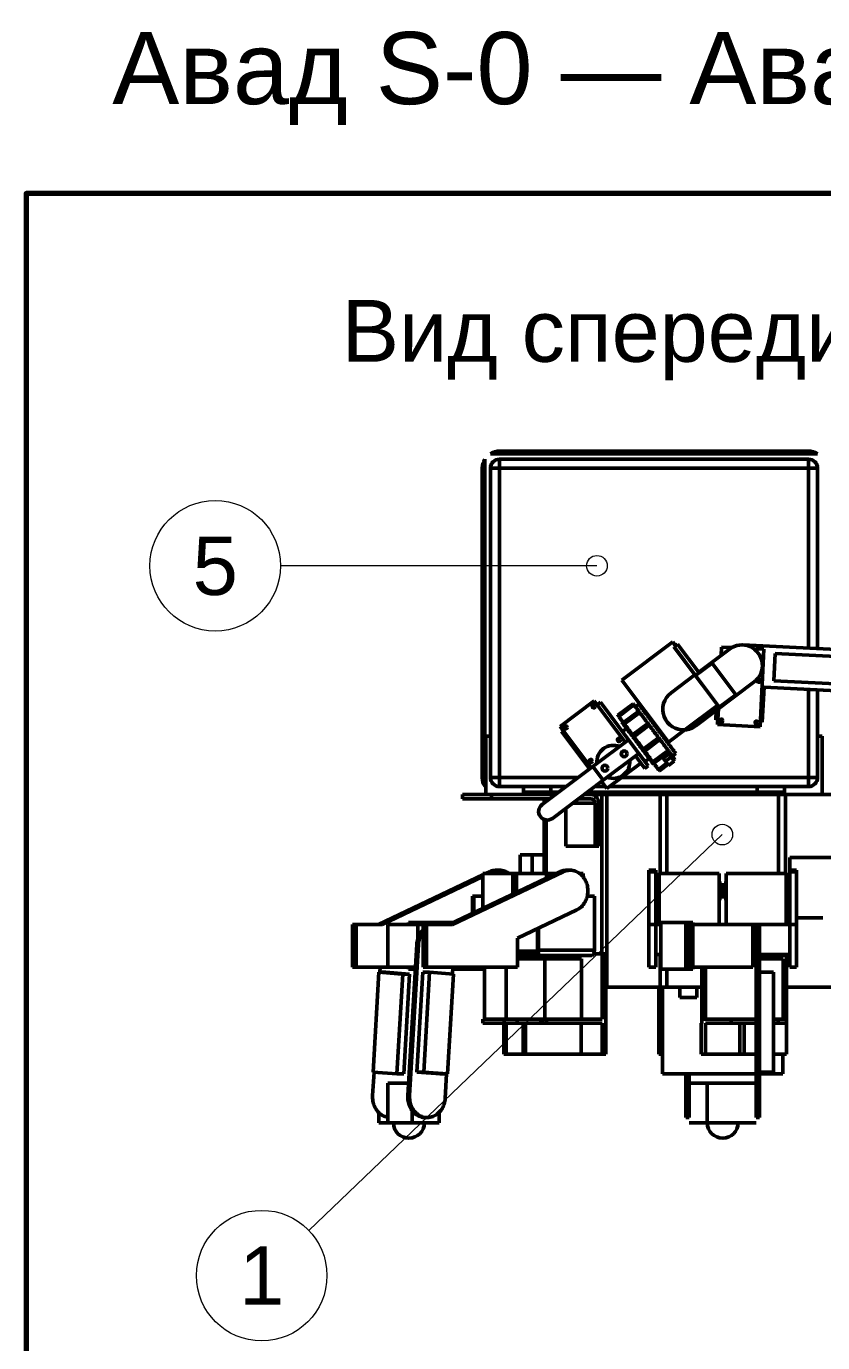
# Model space of a CAD drawing. Header units: millimetres. Extents: x 200 to 4150, y 50 to 2967.
# Drawn here: x 200 to 664, y 2201 to 2967 of the extents above; entities that cross this region are included whole.
import ezdxf
from ezdxf.enums import TextEntityAlignment as Align

# ---------------------------------------------------------------- set-up
doc = ezdxf.new("R2010")
doc.units = ezdxf.units.MM
doc.header["$LTSCALE"] = 10
for name, color, linetype, lineweight in [('КОНТУР', 7, 'Continuous', 50), ('РАЗМЕРЫ', 5, 'Continuous', 18), ('РАМКА', 7, 'Continuous', 70), ('ТЕКСТ', 7, 'Continuous', 25)]:
    doc.layers.add(name, color=color, linetype=linetype, lineweight=lineweight)
doc.styles.add('GOST', font='arial.ttf')

msp = doc.modelspace()

# ---------------------------------------------------------------- linework, layer by layer
at = {"layer": 'КОНТУР'}
for p, q in [((475.49, 2720), (655.49, 2720)), ((475.49, 2718.5), (655.49, 2718.5)), ((475.49, 2715.27), (655.49, 2715.27)), ((465.49, 2530), (465.49, 2710)), ((466.99, 2530), (466.99, 2710)), ((470.22, 2530), (470.22, 2710)), ((475.49, 2530), (475.49, 2710)), ((475.49, 2710), (655.49, 2710)), ((655.49, 2605.26), (655.49, 2710)), ((660.76, 2605), (660.76, 2710)), ((576.35, 2608.88), (546.75, 2586.68)), ((577.97, 2606.71), (576.35, 2608.88)), ((577.09, 2606.05), (577.97, 2606.71)), ((577.09, 2606.05), (589.33, 2589.73)), ((577.23, 2606.03), (577.17, 2606.11)), ((579.23, 2607.53), (577.23, 2606.03)), ((577.23, 2606.03), (589.71, 2589.39)), ((579.23, 2607.53), (591.71, 2590.89)), ((604.77, 2605.91), (604.54, 2601.13)), ((604.77, 2605.91), (610.67, 2605.62)), ((617.21, 2607.18), (709.59, 2602.56)), ((591.49, 2591.35), (609.41, 2604.79)), ((623.57, 2604.97), (629.46, 2604.68)), ((629.46, 2604.68), (627.21, 2559.51)), ((635.99, 2602.23), (635.19, 2586.25)), ((686.93, 2599.69), (635.99, 2602.23)), ((660.76, 2605), (663.99, 2604.84)), ((599.31, 2596.59), (589.71, 2589.39)), ((591.79, 2590.95), (591.49, 2591.35)), ((599.31, 2596.59), (613.11, 2578.19)), ((546.75, 2586.68), (573.88, 2550.5)), ((575.41, 2579.29), (589.33, 2589.73)), ((593.59, 2584.05), (589.33, 2589.73)), ((589.71, 2589.39), (603.51, 2570.99)), ((623.81, 2585.59), (589.81, 2560.09)), ((593.67, 2584.11), (593.59, 2584.05)), ((686.13, 2583.71), (635.19, 2586.25)), ((613.11, 2578.19), (603.51, 2570.99)), ((629.55, 2582.53), (628.53, 2562.26)), ((704.49, 2578.79), (629.55, 2582.53)), ((655.49, 2530), (655.49, 2581.24)), ((663.99, 2580.81), (660.76, 2580.97)), ((660.76, 2530), (660.76, 2580.97)), ((530.64, 2574.6), (510.87, 2559.77)), ((532.33, 2572.35), (530.64, 2574.6)), ((534.33, 2573.85), (532.33, 2572.35)), ((532.33, 2572.35), (548.71, 2550.51)), ((534.33, 2573.85), (550.71, 2552.01)), ((553.29, 2572.95), (544.39, 2566.27)), ((553.61, 2572.54), (544.7, 2565.86)), ((553.61, 2572.54), (544.7, 2565.86)), ((553.82, 2572.25), (544.91, 2565.57)), ((556.55, 2568.61), (547.64, 2561.93)), ((557.15, 2567.82), (548.24, 2561.14)), ((556.61, 2572.69), (554.61, 2571.19)), ((583.51, 2557.73), (602.68, 2572.1)), ((601.74, 2569.04), (601.47, 2563.61)), ((602.98, 2569.97), (602.52, 2560.75)), ((528.93, 2535.68), (510.87, 2559.77)), ((547.21, 2562.51), (546.81, 2562.21)), ((561.87, 2561.51), (552.97, 2554.83)), ((562.69, 2560.43), (553.78, 2553.75)), ((562.05, 2566.27), (561.65, 2565.97)), ((602.66, 2563.55), (601.47, 2563.61)), ((602.52, 2560.75), (627.21, 2559.51)), ((628.53, 2562.26), (627.35, 2562.32)), ((467.59, 2520), (467.59, 2554)), ((467.59, 2554), (470.22, 2554)), ((512.55, 2557.52), (511.6, 2556.81)), ((511.6, 2556.81), (527.98, 2534.97)), ((550.71, 2552.01), (529.91, 2536.41)), ((549.51, 2558.61), (547.11, 2556.81)), ((550.71, 2552.01), (556.71, 2544.01)), ((568.14, 2553.15), (559.24, 2546.47)), ((568.96, 2552.07), (560.05, 2545.39)), ((573.88, 2550.5), (583.51, 2557.73)), ((660.76, 2554), (663.39, 2554)), ((663.39, 2520), (663.39, 2554)), ((573.68, 2545.77), (564.77, 2539.09)), ((574.28, 2544.98), (565.37, 2538.3)), ((573.57, 2550.91), (573.17, 2550.61)), ((556.71, 2544.01), (535.91, 2528.41)), ((557.77, 2538.42), (538, 2523.59)), ((554.71, 2542.51), (560.13, 2535.28)), ((556.71, 2544.01), (562.13, 2536.78)), ((562.13, 2536.78), (560.13, 2535.28)), ((562.71, 2541.01), (560.31, 2539.21)), ((565.41, 2537.41), (565.81, 2537.71)), ((573.01, 2538.34), (568.1, 2534.66)), ((573.22, 2538.05), (568.31, 2534.37)), ((568.63, 2533.95), (573.53, 2537.63)), ((574.09, 2543.55), (570.89, 2541.15)), ((570.89, 2541.15), (572.21, 2539.41)), ((572.21, 2539.41), (575.41, 2541.81)), ((574.01, 2537.01), (572.21, 2539.41)), ((574.01, 2537.01), (577.21, 2539.41)), ((574.09, 2543.55), (575.41, 2541.81)), ((577.21, 2539.41), (575.41, 2541.81)), ((578.18, 2543.94), (576.18, 2542.44)), ((577.01, 2541.34), (576.21, 2540.74)), ((577.22, 2541.05), (576.42, 2540.45)), ((576.73, 2540.03), (577.53, 2540.63)), ((475.49, 2530), (521.36, 2530)), ((500.31, 2514.21), (529.91, 2536.41)), ((500.31, 2514.21), (529.91, 2536.41)), ((528.93, 2535.68), (527.98, 2534.97)), ((529.91, 2536.41), (535.91, 2528.41)), ((546.54, 2530), (655.49, 2530)), ((475.49, 2524.73), (514.33, 2524.73)), ((489.49, 2520), (489.49, 2524.73)), ((490.49, 2521.5), (489.49, 2521.5)), ((490.49, 2521.5), (510.02, 2521.5)), ((505.49, 2521.5), (505.49, 2524.73)), ((535.91, 2528.41), (506.31, 2506.21)), ((535.91, 2528.41), (506.31, 2506.21)), ((526.69, 2521.5), (640.49, 2521.5)), ((531, 2524.73), (537.14, 2524.73)), ((538, 2523.59), (534.93, 2527.68)), ((539.52, 2524.73), (655.49, 2524.73)), ((625.49, 2521.5), (625.49, 2524.73)), ((641.49, 2521.5), (640.49, 2521.5)), ((641.49, 2520), (641.49, 2524.73)), ((453.95, 2520), (470.95, 2520)), ((453.95, 2520), (453.95, 2517.5)), ((453.95, 2517.5), (470.95, 2517.5)), ((508.02, 2520), (470.95, 2520)), ((470.95, 2520), (470.95, 2517.5)), ((470.95, 2517.5), (504.69, 2517.5)), ((490.49, 2520), (508.02, 2520)), ((500.31, 2514.21), (501.57, 2515.16)), ((500.31, 2514.21), (501.57, 2515.16)), ((501.57, 2515.16), (501.57, 2517.5)), ((501.57, 2517.5), (501.57, 2515.16)), ((502.64, 2515.96), (502.64, 2517.5)), ((518.02, 2515), (531.14, 2515)), ((521.36, 2517.5), (528.97, 2517.5)), ((528.97, 2520), (524.69, 2520)), ((524.69, 2520), (568.99, 2520)), ((531.14, 2515), (531.14, 2490)), ((533.3, 2490), (533.3, 2515)), ((535.14, 2520), (535.14, 2427.39)), ((538.06, 2520), (568.99, 2520)), ((538.06, 2520), (538.06, 2408)), ((568.99, 2474.11), (568.99, 2520)), ((572.99, 2520), (637.99, 2520)), ((572.99, 2474.11), (572.99, 2520)), ((637.99, 2520), (637.99, 2474.11)), ((641.99, 2520), (663.39, 2520)), ((641.99, 2520), (641.99, 2474.11)), ((663.39, 2520), (672.92, 2520)), ((514.14, 2512.08), (514.14, 2490)), ((501.57, 2474.11), (501.57, 2505.52)), ((501.57, 2505.52), (501.57, 2485)), ((502.64, 2474.11), (502.64, 2505.26)), ((487.57, 2485), (494.57, 2485)), ((501.57, 2485), (494.57, 2485)), ((514.14, 2490), (531.14, 2490)), ((531.14, 2490), (533.3, 2490)), ((644.5, 2483.34), (681.38, 2483.34)), ((644.5, 2476), (644.5, 2483.34)), ((475.57, 2476), (473.57, 2476)), ((473.57, 2476), (475.57, 2476)), ((514.57, 2476), (516.57, 2476)), ((562.49, 2476), (566.49, 2476)), ((644.49, 2476), (648.49, 2476)), ((465.87, 2473.31), (405.15, 2444.36)), ((465.87, 2472.36), (407.15, 2444.36)), ((510.61, 2475.09), (446.15, 2444.36)), ((512.61, 2475.09), (448.15, 2444.36)), ((483.37, 2474.11), (465.87, 2474.11)), ((465.87, 2474.11), (465.87, 2453.76)), ((469.61, 2475.09), (467.55, 2474.11)), ((471.61, 2475.09), (469.55, 2474.11)), ((471.61, 2475.09), (469.61, 2475.09)), ((483.37, 2474.11), (485.37, 2474.11)), ((483.37, 2474.11), (483.37, 2462.11)), ((485.37, 2474.11), (502.87, 2474.11)), ((485.37, 2474.11), (485.37, 2463.06)), ((508.55, 2474.11), (502.87, 2474.11)), ((502.87, 2474.11), (502.87, 2471.4)), ((512.61, 2475.09), (510.61, 2475.09)), ((524.28, 2474.11), (522.17, 2474.11)), ((524.28, 2474.11), (524.28, 2472.05)), ((562.49, 2475.09), (562.49, 2444.36)), ((566.49, 2475.09), (562.49, 2475.09)), ((566.49, 2475.09), (566.49, 2444.36)), ((568.49, 2473.6), (566.49, 2473.6)), ((603.49, 2474.11), (568.49, 2474.11)), ((568.49, 2474.11), (568.49, 2461)), ((603.49, 2474.11), (603.49, 2444.36)), ((604.69, 2468.5), (603.49, 2468.5)), ((606.29, 2468.5), (607.49, 2468.5)), ((607.49, 2474.11), (642.49, 2474.11)), ((607.49, 2474.11), (607.49, 2444.36)), ((642.49, 2474.11), (642.49, 2461)), ((642.49, 2473.6), (644.49, 2473.6)), ((644.49, 2475.09), (644.49, 2444.36)), ((648.49, 2475.09), (644.49, 2475.09)), ((648.49, 2475.09), (648.49, 2444.36)), ((459.8, 2461), (459.8, 2450.87)), ((460.55, 2461), (459.8, 2461)), ((460.55, 2451.23), (460.55, 2461)), ((465.87, 2461), (460.55, 2461)), ((530.78, 2461), (526.63, 2461)), ((530.78, 2429.39), (530.78, 2461)), ((566.99, 2461), (566.99, 2444.36)), ((568.49, 2461), (566.99, 2461)), ((568.49, 2444.36), (568.49, 2461)), ((643.99, 2461), (642.49, 2461)), ((642.49, 2461), (642.49, 2444.36)), ((643.99, 2444.36), (643.99, 2461)), ((485.92, 2436.4), (520.54, 2452.91)), ((566.99, 2454.4), (566.49, 2454.4)), ((604.69, 2459.5), (603.49, 2459.5)), ((606.29, 2459.5), (607.49, 2459.5)), ((643.99, 2454.4), (644.49, 2454.4)), ((422.53, 2444.36), (422.53, 2445.55)), ((423.53, 2445.55), (422.53, 2445.55)), ((423.53, 2444.36), (423.53, 2445.55)), ((446.14, 2445.55), (423.53, 2445.55)), ((446.14, 2444.36), (446.14, 2445.55)), ((448.14, 2445.55), (448.14, 2445.31)), ((569.49, 2418.45), (569.49, 2445.55)), ((583.99, 2445.55), (569.49, 2445.55)), ((583.99, 2418.45), (583.99, 2445.55)), ((585.99, 2418.45), (585.99, 2445.55)), ((587.99, 2445.55), (585.99, 2445.55)), ((587.99, 2444.36), (587.99, 2445.55)), ((392, 2444.36), (390, 2444.36)), ((390, 2419.64), (390, 2444.36)), ((392, 2419.64), (392, 2444.36)), ((392, 2444.36), (407.15, 2444.36)), ((410.45, 2444.36), (410.45, 2419.64)), ((410.45, 2444.36), (427.95, 2444.36)), ((427.95, 2444.36), (427.95, 2436.13)), ((427.95, 2444.36), (431, 2444.36)), ((433, 2444.36), (431, 2444.36)), ((431, 2419.64), (431, 2444.36)), ((433, 2419.64), (433, 2444.36)), ((433, 2444.36), (448.15, 2444.36)), ((497.55, 2441.95), (497.55, 2429.39)), ((498.3, 2429.39), (498.3, 2442.31)), ((566.49, 2444.36), (562.49, 2444.36)), ((562.49, 2419.64), (562.49, 2444.36)), ((566.49, 2419.64), (566.49, 2444.36)), ((566.49, 2444.36), (569.49, 2444.36)), ((587.99, 2444.36), (587.99, 2419.64)), ((587.99, 2444.36), (622.99, 2444.36)), ((622.99, 2444.36), (644.49, 2444.36)), ((622.99, 2444.36), (622.99, 2419.64)), ((622.99, 2441.6), (624.99, 2441.6)), ((624.99, 2444), (626.99, 2444)), ((648.49, 2444.36), (644.49, 2444.36)), ((644.49, 2419.64), (644.49, 2444.36)), ((648.49, 2419.64), (648.49, 2444.36)), ((427.34, 2432.82), (422.14, 2344.82)), ((428.34, 2432.82), (423.14, 2344.82)), ((428.34, 2432.82), (427.34, 2432.82)), ((485.92, 2419.64), (485.92, 2436.4)), ((530.78, 2429.39), (498.3, 2429.39)), ((586.79, 2436.5), (587.99, 2436.5)), ((624.99, 2432.82), (624.99, 2344.82)), ((626.99, 2432.82), (624.99, 2432.82)), ((626.99, 2432.82), (626.99, 2344.82)), ((485.92, 2428.89), (497.51, 2428.89)), ((496.8, 2427.89), (485.92, 2427.89)), ((485.92, 2426.39), (496.8, 2426.39)), ((485.92, 2424.39), (501.92, 2424.39)), ((529.28, 2426.39), (496.8, 2426.39)), ((501.92, 2389.39), (501.92, 2424.39)), ((523.33, 2424.39), (501.92, 2424.39)), ((504.67, 2424.39), (504.67, 2426.39)), ((510.67, 2424.39), (510.67, 2426.39)), ((523.33, 2389.39), (523.33, 2424.39)), ((530.39, 2427.39), (535.28, 2427.39)), ((537.44, 2427.39), (535.28, 2427.39)), ((535.28, 2389.39), (535.28, 2427.39)), ((537.44, 2427.39), (537.44, 2368.89)), ((566.49, 2427), (569.49, 2427)), ((568.99, 2408), (568.99, 2426.56)), ((586.79, 2427.5), (587.99, 2427.5)), ((622.99, 2422.4), (624.99, 2422.4)), ((626.99, 2427), (644.49, 2427)), ((626.99, 2426.39), (640.99, 2426.39)), ((626.99, 2424.39), (640.6, 2424.39)), ((640.6, 2389.39), (640.6, 2424.39)), ((642.6, 2389.39), (642.6, 2426.86)), ((392, 2419.64), (390, 2419.64)), ((392, 2419.64), (410.45, 2419.64)), ((405.35, 2416.58), (401.92, 2358.51)), ((409.35, 2416.58), (405.35, 2416.58)), ((419.17, 2415.49), (405.35, 2416.58)), ((406.06, 2419.64), (405.88, 2416.58)), ((418.63, 2415.59), (407.4, 2416.48)), ((407.4, 2416.48), (409.9, 2416.48)), ((423.17, 2415.49), (409.35, 2416.58)), ((409.9, 2416.48), (409.88, 2416.28)), ((421.13, 2415.59), (409.9, 2416.48)), ((410.45, 2419.64), (426.56, 2419.64)), ((419.17, 2415.49), (415.75, 2357.42)), ((418.63, 2415.59), (421.13, 2415.59)), ((423.17, 2415.49), (419.17, 2415.49)), ((423.17, 2415.49), (419.75, 2357.42)), ((422.53, 2418.45), (422.53, 2419.64)), ((423.53, 2418.45), (422.53, 2418.45)), ((423.53, 2418.45), (423.53, 2419.64)), ((426.49, 2418.45), (423.53, 2418.45)), ((430.85, 2416.58), (427.42, 2358.51)), ((430.85, 2416.58), (434.85, 2416.58)), ((433, 2419.64), (431, 2419.64)), ((434.85, 2416.58), (431.42, 2358.51)), ((433, 2419.64), (485.92, 2419.64)), ((448.67, 2415.49), (434.85, 2416.58)), ((448.67, 2415.49), (445.25, 2357.42)), ((448.15, 2415.53), (448.39, 2419.64)), ((463.64, 2418.45), (448.32, 2418.45)), ((463.64, 2418.45), (463.64, 2419.64)), ((466.81, 2389.39), (466.81, 2419.64)), ((479.31, 2389.39), (479.31, 2419.64)), ((566.49, 2419.64), (562.49, 2419.64)), ((583.99, 2418.45), (569.49, 2418.45)), ((572.99, 2408), (572.99, 2418.45)), ((587.99, 2418.45), (585.99, 2418.45)), ((587.99, 2419.64), (622.99, 2419.64)), ((587.99, 2418.45), (587.99, 2419.64)), ((593.38, 2389.39), (593.38, 2419.64)), ((595.38, 2389.39), (595.38, 2419.64)), ((626.99, 2416.58), (634.99, 2416.58)), ((634.99, 2416.58), (634.99, 2358.51)), ((648.49, 2419.64), (644.49, 2419.64)), ((538.06, 2408), (568.99, 2408)), ((568.38, 2408), (568.38, 2368.89)), ((570.49, 2357.5), (570.49, 2408)), ((572.99, 2408), (593.38, 2408)), ((580.49, 2402), (580.49, 2408)), ((590.49, 2402), (590.49, 2408)), ((642.6, 2408), (672.92, 2408)), ((580.49, 2402), (590.49, 2402)), ((478.31, 2389.39), (465.81, 2389.39)), ((465.81, 2386.89), (465.81, 2389.39)), ((478.12, 2386.89), (465.81, 2386.89)), ((478.12, 2368.89), (478.12, 2386.89)), ((478.12, 2386.89), (478.31, 2386.89)), ((478.31, 2389.39), (485.84, 2389.39)), ((478.31, 2386.89), (478.31, 2389.39)), ((479.31, 2389.39), (485.84, 2389.39)), ((479.37, 2386.89), (485.84, 2386.89)), ((479.37, 2368.89), (479.37, 2386.89)), ((485.84, 2389.39), (499.49, 2389.39)), ((485.84, 2386.89), (485.84, 2389.39)), ((485.84, 2386.89), (499.49, 2386.89)), ((489.37, 2368.89), (489.37, 2386.89)), ((490.62, 2368.89), (490.62, 2386.89)), ((500.52, 2389.39), (499.49, 2389.39)), ((499.49, 2386.89), (499.49, 2389.39)), ((500.52, 2386.89), (499.49, 2386.89)), ((500.52, 2389.39), (501.92, 2389.39)), ((500.52, 2389.39), (502.92, 2389.39)), ((500.52, 2386.89), (500.52, 2389.39)), ((500.52, 2386.89), (502.92, 2386.89)), ((535.28, 2389.39), (502.92, 2389.39)), ((502.92, 2386.89), (502.92, 2389.39)), ((535.28, 2386.89), (502.92, 2386.89)), ((522.97, 2386.89), (522.97, 2368.89)), ((535.28, 2368.89), (535.28, 2386.89)), ((592.99, 2368.89), (592.99, 2386.89)), ((592.99, 2386.89), (593.38, 2386.89)), ((593.38, 2389.39), (610.49, 2389.39)), ((593.38, 2386.89), (593.38, 2389.39)), ((595.38, 2389.39), (610.49, 2389.39)), ((595.49, 2386.89), (610.49, 2386.89)), ((595.49, 2368.89), (595.49, 2386.89)), ((610.49, 2389.39), (624.99, 2389.39)), ((610.49, 2386.89), (610.49, 2389.39)), ((610.49, 2386.89), (624.99, 2386.89)), ((615.49, 2368.89), (615.49, 2386.89)), ((617.99, 2368.89), (617.99, 2386.89)), ((634.99, 2389.39), (637.79, 2389.39)), ((634.99, 2386.89), (637.79, 2386.89)), ((637.79, 2389.39), (640.6, 2389.39)), ((637.79, 2389.39), (642.6, 2389.39)), ((637.79, 2386.89), (637.79, 2389.39)), ((637.79, 2386.89), (642.6, 2386.89)), ((642.6, 2386.89), (642.6, 2389.39)), ((642.6, 2368.89), (642.6, 2386.89)), ((478.12, 2368.89), (479.37, 2368.89)), ((489.37, 2368.89), (479.37, 2368.89)), ((489.37, 2368.89), (490.62, 2368.89)), ((522.97, 2368.89), (490.62, 2368.89)), ((522.97, 2368.89), (535.28, 2368.89)), ((537.44, 2368.89), (535.28, 2368.89)), ((568.38, 2368.89), (570.49, 2368.89)), ((592.99, 2368.89), (595.49, 2368.89)), ((595.49, 2368.89), (615.49, 2368.89)), ((615.49, 2368.89), (617.99, 2368.89)), ((617.99, 2368.89), (624.99, 2368.89)), ((634.99, 2368.89), (642.6, 2368.89)), ((640.49, 2357.5), (640.49, 2368.89)), ((402.45, 2358.47), (401.64, 2344.82)), ((415.75, 2357.42), (401.92, 2358.51)), ((419.75, 2357.42), (415.75, 2357.42)), ((441.25, 2357.42), (427.42, 2358.51)), ((427.42, 2358.51), (431.42, 2358.51)), ((431.97, 2358.41), (429.47, 2358.41)), ((440.7, 2357.53), (429.47, 2358.41)), ((445.25, 2357.42), (431.42, 2358.51)), ((443.2, 2357.53), (431.97, 2358.41)), ((440.71, 2357.72), (440.7, 2357.53)), ((443.2, 2357.53), (440.7, 2357.53)), ((441.25, 2357.42), (445.25, 2357.42)), ((443.88, 2343.18), (444.72, 2357.42)), ((570.49, 2357.5), (624.99, 2357.5)), ((575.99, 2357.5), (575.99, 2357.42)), ((583.99, 2357.42), (575.99, 2357.42)), ((583.99, 2343.18), (583.99, 2357.5)), ((585.99, 2343.18), (585.99, 2357.5)), ((626.99, 2358.51), (634.99, 2358.51)), ((626.99, 2357.42), (634.99, 2357.42)), ((628.49, 2358.41), (628.49, 2357.53)), ((633.49, 2358.41), (628.49, 2358.41)), ((628.49, 2357.53), (628.49, 2358.41)), ((633.49, 2357.53), (628.49, 2357.53)), ((633.49, 2358.41), (633.49, 2357.53)), ((633.49, 2357.53), (633.49, 2358.41)), ((634.99, 2357.42), (634.99, 2358.51)), ((634.99, 2357.5), (640.49, 2357.5)), ((410.46, 2329), (410.46, 2352)), ((410.46, 2352), (422.56, 2352)), ((596.49, 2352), (585.99, 2352)), ((596.49, 2329), (596.49, 2352)), ((596.49, 2352), (624.99, 2352)), ((423.14, 2344.82), (422.14, 2344.82)), ((583.99, 2343.18), (585.99, 2343.18)), ((626.99, 2344.82), (624.99, 2344.82)), ((405.21, 2329), (405.21, 2334.92)), ((424.71, 2329), (424.71, 2336.06)), ((432.51, 2332), (433.51, 2332)), ((440.3, 2329), (440.3, 2334.92)), ((585.99, 2332), (583.99, 2332)), ((624.99, 2332), (626.99, 2332)), ((410.46, 2329), (405.21, 2329)), ((410.46, 2329), (424.71, 2329)), ((440.3, 2329), (424.71, 2329)), ((596.49, 2329), (585.99, 2329)), ((596.49, 2329), (624.99, 2329))]:
    msp.add_line(p, q, dxfattribs=at)
for points in [[(466.99, 2715.27), (466.99, 2714.61), (466.99, 2713.95), (466.99, 2713.29), (466.99, 2712.63), (466.99, 2711.98), (466.99, 2711.32), (466.99, 2710.66), (466.99, 2710)], [(466.99, 2710), (466.99, 2710.66), (466.99, 2711.32), (466.99, 2711.98), (466.99, 2712.63), (466.99, 2713.29), (466.99, 2713.95), (466.99, 2714.61), (466.99, 2715.27)], [(475.49, 2718.5), (474.83, 2718.5), (474.17, 2718.5), (473.51, 2718.5), (472.86, 2718.5), (472.2, 2718.5), (471.54, 2718.5), (470.88, 2718.5), (470.22, 2718.5)], [(475.49, 2720), (475.49, 2719.81), (475.49, 2719.62), (475.49, 2719.44), (475.49, 2719.25), (475.49, 2719.06), (475.49, 2718.88), (475.49, 2718.69), (475.49, 2718.5)], [(475.49, 2715.27), (475.49, 2714.61), (475.49, 2713.95), (475.49, 2713.29), (475.49, 2712.63), (475.49, 2711.98), (475.49, 2711.32), (475.49, 2710.66), (475.49, 2710)], [(655.49, 2720), (655.49, 2719.81), (655.49, 2719.62), (655.49, 2719.44), (655.49, 2719.25), (655.49, 2719.06), (655.49, 2718.88), (655.49, 2718.69), (655.49, 2718.5)], [(660.76, 2718.5), (660.1, 2718.5), (659.44, 2718.5), (658.78, 2718.5), (658.12, 2718.5), (657.47, 2718.5), (656.81, 2718.5), (656.15, 2718.5), (655.49, 2718.5)], [(655.49, 2715.27), (655.49, 2714.61), (655.49, 2713.95), (655.49, 2713.29), (655.49, 2712.63), (655.49, 2711.98), (655.49, 2711.32), (655.49, 2710.66), (655.49, 2710)], [(465.49, 2710), (465.68, 2710), (465.86, 2710), (466.05, 2710), (466.24, 2710), (466.43, 2710), (466.61, 2710), (466.8, 2710), (466.99, 2710)], [(470.22, 2710), (470.88, 2710), (471.54, 2710), (472.2, 2710), (472.86, 2710), (473.51, 2710), (474.17, 2710), (474.83, 2710), (475.49, 2710)], [(660.76, 2710), (660.1, 2710), (659.44, 2710), (658.78, 2710), (658.12, 2710), (657.47, 2710), (656.81, 2710), (656.15, 2710), (655.49, 2710)], [(553.61, 2572.54), (553.57, 2572.59), (553.53, 2572.64), (553.49, 2572.69), (553.45, 2572.75), (553.41, 2572.8), (553.37, 2572.85), (553.33, 2572.9), (553.29, 2572.95)], [(553.82, 2572.25), (553.8, 2572.29), (553.77, 2572.32), (553.74, 2572.36), (553.71, 2572.39), (553.69, 2572.43), (553.66, 2572.47), (553.63, 2572.5), (553.61, 2572.54)], [(556.55, 2568.61), (556.21, 2569.06), (555.87, 2569.52), (555.53, 2569.97), (555.19, 2570.43), (554.85, 2570.88), (554.51, 2571.34), (554.16, 2571.79), (553.82, 2572.25)], [(557.15, 2567.82), (557.07, 2567.92), (557, 2568.02), (556.92, 2568.11), (556.85, 2568.21), (556.78, 2568.31), (556.7, 2568.41), (556.63, 2568.51), (556.55, 2568.61)], [(578.18, 2543.94), (577.69, 2544.6), (577.2, 2545.25), (576.71, 2545.9), (576.22, 2546.56), (575.73, 2547.21), (575.24, 2547.86), (574.75, 2548.52), (574.26, 2549.17), (573.77, 2549.82), (573.28, 2550.48), (572.79, 2551.13), (572.3, 2551.78), (571.81, 2552.44), (571.32, 2553.09), (570.83, 2553.74), (570.34, 2554.4), (569.85, 2555.05), (569.36, 2555.71), (568.87, 2556.36), (568.38, 2557.01), (567.89, 2557.67), (567.4, 2558.32), (566.91, 2558.97), (566.42, 2559.63), (565.93, 2560.28), (565.44, 2560.93), (564.95, 2561.59), (564.46, 2562.24), (563.97, 2562.89), (563.48, 2563.55), (562.99, 2564.2), (562.5, 2564.85), (562.01, 2565.51), (561.52, 2566.16), (561.02, 2566.81), (560.53, 2567.47), (560.04, 2568.12), (559.55, 2568.77), (559.06, 2569.43), (558.57, 2570.08), (558.08, 2570.73), (557.59, 2571.39), (557.1, 2572.04), (556.61, 2572.69)], [(561.87, 2561.51), (561.35, 2562.21), (560.82, 2562.92), (560.3, 2563.62), (559.77, 2564.32), (559.25, 2565.02), (558.72, 2565.72), (558.2, 2566.42), (557.67, 2567.12), (557.15, 2567.82)], [(544.7, 2565.86), (544.66, 2565.91), (544.62, 2565.96), (544.58, 2566.01), (544.54, 2566.06), (544.5, 2566.12), (544.46, 2566.17), (544.42, 2566.22), (544.39, 2566.27)], [(544.91, 2565.57), (544.89, 2565.6), (544.86, 2565.64), (544.83, 2565.68), (544.81, 2565.71), (544.78, 2565.75), (544.75, 2565.78), (544.72, 2565.82), (544.7, 2565.86)], [(547.64, 2561.93), (547.3, 2562.38), (546.96, 2562.84), (546.62, 2563.29), (546.28, 2563.75), (545.94, 2564.2), (545.6, 2564.66), (545.26, 2565.11), (544.91, 2565.57)], [(565.41, 2537.41), (564.92, 2538.07), (564.43, 2538.72), (563.94, 2539.37), (563.45, 2540.02), (562.96, 2540.68), (562.47, 2541.33), (561.98, 2541.98), (561.49, 2542.63), (561, 2543.29), (560.51, 2543.94), (560.02, 2544.59), (559.53, 2545.24), (559.04, 2545.9), (558.55, 2546.55), (558.06, 2547.2), (557.57, 2547.85), (557.08, 2548.51), (556.6, 2549.16), (556.11, 2549.81), (555.62, 2550.47), (555.13, 2551.12), (554.64, 2551.77), (554.15, 2552.42), (553.66, 2553.08), (553.17, 2553.73), (552.68, 2554.38), (552.19, 2555.03), (551.7, 2555.69), (551.21, 2556.34), (550.72, 2556.99), (550.23, 2557.64), (549.74, 2558.3), (549.25, 2558.95), (548.76, 2559.6), (548.27, 2560.25), (547.78, 2560.91), (547.3, 2561.56), (546.81, 2562.21)], [(548.24, 2561.14), (548.16, 2561.24), (548.09, 2561.33), (548.02, 2561.43), (547.94, 2561.53), (547.87, 2561.63), (547.79, 2561.73), (547.72, 2561.83), (547.64, 2561.93)], [(552.97, 2554.83), (552.44, 2555.53), (551.91, 2556.23), (551.39, 2556.93), (550.86, 2557.63), (550.34, 2558.34), (549.81, 2559.04), (549.29, 2559.74), (548.76, 2560.44), (548.24, 2561.14)], [(562.69, 2560.43), (562.58, 2560.57), (562.48, 2560.7), (562.38, 2560.84), (562.28, 2560.97), (562.18, 2561.11), (562.08, 2561.24), (561.98, 2561.38), (561.87, 2561.51)], [(568.14, 2553.15), (567.65, 2553.82), (567.15, 2554.48), (566.66, 2555.14), (566.16, 2555.8), (565.66, 2556.46), (565.17, 2557.12), (564.67, 2557.79), (564.17, 2558.45), (563.68, 2559.11), (563.18, 2559.77), (562.69, 2560.43)], [(553.78, 2553.75), (553.68, 2553.89), (553.57, 2554.02), (553.47, 2554.16), (553.37, 2554.29), (553.27, 2554.43), (553.17, 2554.56), (553.07, 2554.7), (552.97, 2554.83)], [(559.24, 2546.47), (558.74, 2547.13), (558.24, 2547.8), (557.75, 2548.46), (557.25, 2549.12), (556.75, 2549.78), (556.26, 2550.44), (555.76, 2551.1), (555.27, 2551.77), (554.77, 2552.43), (554.27, 2553.09), (553.78, 2553.75)], [(568.96, 2552.07), (568.85, 2552.21), (568.75, 2552.34), (568.65, 2552.48), (568.55, 2552.61), (568.45, 2552.75), (568.35, 2552.88), (568.25, 2553.02), (568.14, 2553.15)], [(573.68, 2545.77), (573.16, 2546.47), (572.63, 2547.17), (572.11, 2547.87), (571.58, 2548.57), (571.06, 2549.27), (570.53, 2549.97), (570.01, 2550.67), (569.48, 2551.37), (568.96, 2552.07)], [(560.05, 2545.39), (559.95, 2545.53), (559.84, 2545.66), (559.74, 2545.8), (559.64, 2545.93), (559.54, 2546.07), (559.44, 2546.2), (559.34, 2546.34), (559.24, 2546.47)], [(564.77, 2539.09), (564.25, 2539.79), (563.72, 2540.49), (563.2, 2541.19), (562.67, 2541.89), (562.15, 2542.59), (561.62, 2543.29), (561.1, 2543.99), (560.57, 2544.69), (560.05, 2545.39)], [(574.28, 2544.98), (574.2, 2545.08), (574.13, 2545.18), (574.05, 2545.27), (573.98, 2545.37), (573.91, 2545.47), (573.83, 2545.57), (573.76, 2545.67), (573.68, 2545.77)], [(577.01, 2541.34), (576.66, 2541.79), (576.32, 2542.25), (575.98, 2542.7), (575.64, 2543.16), (575.3, 2543.61), (574.96, 2544.07), (574.62, 2544.52), (574.28, 2544.98)], [(565.37, 2538.3), (565.29, 2538.4), (565.22, 2538.49), (565.15, 2538.59), (565.07, 2538.69), (565, 2538.79), (564.92, 2538.89), (564.85, 2538.99), (564.77, 2539.09)], [(568.1, 2534.66), (567.76, 2535.11), (567.41, 2535.57), (567.07, 2536.02), (566.73, 2536.48), (566.39, 2536.93), (566.05, 2537.39), (565.71, 2537.84), (565.37, 2538.3)], [(577.22, 2541.05), (577.2, 2541.09), (577.17, 2541.12), (577.14, 2541.16), (577.11, 2541.19), (577.09, 2541.23), (577.06, 2541.27), (577.03, 2541.3), (577.01, 2541.34)], [(577.53, 2540.63), (577.5, 2540.69), (577.46, 2540.74), (577.42, 2540.79), (577.38, 2540.84), (577.34, 2540.89), (577.3, 2540.95), (577.26, 2541), (577.22, 2541.05)], [(465.49, 2530), (465.68, 2530), (465.86, 2530), (466.05, 2530), (466.24, 2530), (466.43, 2530), (466.61, 2530), (466.8, 2530), (466.99, 2530)], [(466.99, 2530), (466.99, 2529.34), (466.99, 2528.68), (466.99, 2528.02), (466.99, 2527.37), (466.99, 2526.71), (466.99, 2526.05), (466.99, 2525.39), (466.99, 2524.73)], [(470.22, 2530), (470.88, 2530), (471.54, 2530), (472.2, 2530), (472.86, 2530), (473.51, 2530), (474.17, 2530), (474.83, 2530), (475.49, 2530)], [(475.49, 2524.73), (475.49, 2525.39), (475.49, 2526.05), (475.49, 2526.71), (475.49, 2527.37), (475.49, 2528.02), (475.49, 2528.68), (475.49, 2529.34), (475.49, 2530)], [(568.31, 2534.37), (568.29, 2534.4), (568.26, 2534.44), (568.23, 2534.48), (568.21, 2534.51), (568.18, 2534.55), (568.15, 2534.58), (568.12, 2534.62), (568.1, 2534.66)], [(568.63, 2533.95), (568.59, 2534), (568.55, 2534.06), (568.51, 2534.11), (568.47, 2534.16), (568.43, 2534.21), (568.39, 2534.26), (568.35, 2534.32), (568.31, 2534.37)], [(655.49, 2524.73), (655.49, 2525.39), (655.49, 2526.05), (655.49, 2526.71), (655.49, 2527.37), (655.49, 2528.02), (655.49, 2528.68), (655.49, 2529.34), (655.49, 2530)], [(660.76, 2530), (660.1, 2530), (659.44, 2530), (658.78, 2530), (658.12, 2530), (657.47, 2530), (656.81, 2530), (656.15, 2530), (655.49, 2530)], [(490.49, 2521.5), (490.49, 2521.31), (490.49, 2521.12), (490.49, 2520.94), (490.49, 2520.75), (490.49, 2520.56), (490.49, 2520.38), (490.49, 2520.19), (490.49, 2520)], [(640.49, 2521.5), (640.49, 2521.31), (640.49, 2521.12), (640.49, 2520.94), (640.49, 2520.75), (640.49, 2520.56), (640.49, 2520.38), (640.49, 2520.19), (640.49, 2520)], [(533.3, 2515), (533.24, 2515.81), (533.07, 2516.61), (532.78, 2517.37), (532.38, 2518.08), (531.87, 2518.71), (531.26, 2519.25), (530.55, 2519.65), (529.78, 2519.91), (528.97, 2520)], [(528.97, 2517.5), (529.42, 2517.44), (529.85, 2517.28), (530.23, 2517.03), (530.55, 2516.7), (530.81, 2516.32), (530.99, 2515.9), (531.1, 2515.46), (531.14, 2515)], [(572.99, 2520), (572.49, 2520), (571.99, 2520), (571.49, 2520), (570.99, 2520), (570.49, 2520), (569.99, 2520), (569.49, 2520), (568.99, 2520)], [(641.99, 2520), (641.49, 2520), (640.99, 2520), (640.49, 2520), (639.99, 2520), (639.49, 2520), (638.99, 2520), (638.49, 2520), (637.99, 2520)], [(487.57, 2485), (487.57, 2484.16), (487.57, 2483.32), (487.57, 2482.49), (487.57, 2481.65), (487.57, 2480.81), (487.57, 2479.97), (487.57, 2479.14), (487.57, 2478.3), (487.57, 2477.46), (487.57, 2476.62), (487.57, 2475.79), (487.57, 2474.95), (487.57, 2474.11)], [(494.57, 2485), (494.57, 2484.16), (494.57, 2483.32), (494.57, 2482.49), (494.57, 2481.65), (494.57, 2480.81), (494.57, 2479.97), (494.57, 2479.14), (494.57, 2478.3), (494.57, 2477.46), (494.57, 2476.62), (494.57, 2475.79), (494.57, 2474.95), (494.57, 2474.11)], [(501.57, 2485), (501.57, 2484.16), (501.57, 2483.32), (501.57, 2482.49), (501.57, 2481.65), (501.57, 2480.81), (501.57, 2479.97), (501.57, 2479.14), (501.57, 2478.3), (501.57, 2477.46), (501.57, 2476.62), (501.57, 2475.79), (501.57, 2474.95), (501.57, 2474.11)], [(473.57, 2476), (473.06, 2475.99), (472.55, 2475.94), (472.04, 2475.87), (471.54, 2475.77), (471.04, 2475.64), (470.55, 2475.48), (470.07, 2475.3), (469.61, 2475.09)], [(475.57, 2476), (475.06, 2475.99), (474.55, 2475.94), (474.04, 2475.87), (473.54, 2475.77), (473.04, 2475.64), (472.55, 2475.48), (472.07, 2475.3), (471.61, 2475.09)], [(481.17, 2474.11), (480.55, 2474.54), (479.9, 2474.91), (479.22, 2475.24), (478.52, 2475.51), (477.8, 2475.72), (477.07, 2475.88), (476.32, 2475.97), (475.57, 2476)], [(514.57, 2476), (514.06, 2475.99), (513.55, 2475.94), (513.04, 2475.87), (512.54, 2475.77), (512.04, 2475.64), (511.55, 2475.48), (511.07, 2475.3), (510.61, 2475.09)], [(516.57, 2476), (516.06, 2475.99), (515.55, 2475.94), (515.04, 2475.87), (514.54, 2475.77), (514.04, 2475.64), (513.55, 2475.48), (513.07, 2475.3), (512.61, 2475.09)], [(520.54, 2452.91), (521.26, 2453.29), (521.95, 2453.73), (522.6, 2454.23), (523.21, 2454.77), (523.78, 2455.36), (524.31, 2455.99), (524.79, 2456.65), (525.22, 2457.35), (525.61, 2458.07), (525.94, 2458.82), (526.23, 2459.58), (526.47, 2460.36), (526.67, 2461.16), (526.81, 2461.96), (526.91, 2462.78), (526.96, 2463.59), (526.96, 2464.41), (526.91, 2465.23), (526.81, 2466.04), (526.67, 2466.85), (526.47, 2467.65), (526.23, 2468.43), (525.94, 2469.19), (525.6, 2469.94), (525.22, 2470.66), (524.78, 2471.35), (524.3, 2472.02), (523.78, 2472.65), (523.21, 2473.23), (522.6, 2473.78), (521.94, 2474.27), (521.25, 2474.71), (520.53, 2475.1), (519.78, 2475.42), (519, 2475.67), (518.2, 2475.85), (517.39, 2475.96), (516.57, 2476)], [(562.49, 2476), (562.49, 2475.89), (562.49, 2475.77), (562.49, 2475.66), (562.49, 2475.55), (562.49, 2475.43), (562.49, 2475.32), (562.49, 2475.21), (562.49, 2475.09)], [(566.49, 2476), (566.49, 2475.89), (566.49, 2475.77), (566.49, 2475.66), (566.49, 2475.55), (566.49, 2475.43), (566.49, 2475.32), (566.49, 2475.21), (566.49, 2475.09)], [(644.49, 2476), (644.49, 2475.89), (644.49, 2475.77), (644.49, 2475.66), (644.49, 2475.55), (644.49, 2475.43), (644.49, 2475.32), (644.49, 2475.21), (644.49, 2475.09)], [(648.49, 2476), (648.49, 2475.89), (648.49, 2475.77), (648.49, 2475.66), (648.49, 2475.55), (648.49, 2475.43), (648.49, 2475.32), (648.49, 2475.21), (648.49, 2475.09)], [(604.69, 2459.5), (604.69, 2460.32), (604.69, 2461.14), (604.69, 2461.95), (604.69, 2462.77), (604.69, 2463.59), (604.69, 2464.41), (604.69, 2465.23), (604.69, 2466.05), (604.69, 2466.86), (604.69, 2467.68), (604.69, 2468.5)], [(606.29, 2468.5), (606.29, 2467.94), (606.29, 2467.38), (606.29, 2466.81), (606.29, 2466.25), (606.29, 2465.69), (606.29, 2465.12), (606.29, 2464.56), (606.29, 2464)], [(606.29, 2464), (606.29, 2463.44), (606.29, 2462.88), (606.29, 2462.31), (606.29, 2461.75), (606.29, 2461.19), (606.29, 2460.62), (606.29, 2460.06), (606.29, 2459.5)], [(448.14, 2445.55), (447.89, 2445.55), (447.64, 2445.55), (447.39, 2445.55), (447.14, 2445.55), (446.89, 2445.55), (446.64, 2445.55), (446.39, 2445.55), (446.14, 2445.55)], [(585.99, 2445.55), (585.74, 2445.55), (585.49, 2445.55), (585.24, 2445.55), (584.99, 2445.55), (584.74, 2445.55), (584.49, 2445.55), (584.24, 2445.55), (583.99, 2445.55)], [(648.49, 2448.34), (649.29, 2448.34), (650.09, 2448.34), (650.9, 2448.34), (651.7, 2448.34), (652.5, 2448.34), (653.31, 2448.34), (654.11, 2448.34), (654.91, 2448.34), (655.71, 2448.34), (656.52, 2448.34), (657.32, 2448.34), (658.12, 2448.34), (658.92, 2448.34), (659.73, 2448.34), (660.53, 2448.34), (661.33, 2448.34), (662.13, 2448.34), (662.94, 2448.34), (663.74, 2448.34)], [(431, 2441.17), (430.42, 2440.55), (429.88, 2439.9), (429.39, 2439.2), (428.96, 2438.48), (428.57, 2437.72), (428.23, 2436.94), (427.95, 2436.14), (427.72, 2435.33), (427.54, 2434.5), (427.41, 2433.66), (427.34, 2432.82)], [(431, 2440.05), (430.49, 2439.35), (430.03, 2438.61), (429.63, 2437.84), (429.27, 2437.04), (428.98, 2436.23), (428.74, 2435.39), (428.55, 2434.54), (428.41, 2433.68), (428.34, 2432.82)], [(624.99, 2444), (624.99, 2443.14), (624.99, 2442.28), (624.99, 2441.42), (624.99, 2440.56), (624.99, 2439.7), (624.99, 2438.84), (624.99, 2437.98), (624.99, 2437.12), (624.99, 2436.26), (624.99, 2435.4), (624.99, 2434.54), (624.99, 2433.68), (624.99, 2432.82)], [(626.99, 2444), (626.99, 2443.14), (626.99, 2442.28), (626.99, 2441.42), (626.99, 2440.56), (626.99, 2439.7), (626.99, 2438.84), (626.99, 2437.98), (626.99, 2437.12), (626.99, 2436.26), (626.99, 2435.4), (626.99, 2434.54), (626.99, 2433.68), (626.99, 2432.82)], [(496.8, 2426.39), (497.23, 2426.52), (497.57, 2426.82), (497.82, 2427.19), (498.01, 2427.61), (498.14, 2428.04), (498.23, 2428.49), (498.28, 2428.94), (498.3, 2429.39)], [(497.55, 2429.39), (497.54, 2429.17), (497.52, 2428.94), (497.47, 2428.72), (497.4, 2428.5), (497.31, 2428.29), (497.18, 2428.1), (497.02, 2427.96), (496.8, 2427.89)], [(529.28, 2426.39), (529.71, 2426.52), (530.05, 2426.82), (530.3, 2427.19), (530.48, 2427.61), (530.62, 2428.04), (530.71, 2428.49), (530.76, 2428.94), (530.78, 2429.39)], [(586.79, 2436.5), (586.79, 2435.68), (586.79, 2434.86), (586.79, 2434.05), (586.79, 2433.23), (586.79, 2432.41), (586.79, 2431.59), (586.79, 2430.77), (586.79, 2429.95), (586.79, 2429.14), (586.79, 2428.32), (586.79, 2427.5)], [(493.78, 2427.89), (493.62, 2427.93), (493.48, 2428.01), (493.37, 2428.13), (493.28, 2428.27), (493.2, 2428.42), (493.15, 2428.57), (493.1, 2428.73), (493.07, 2428.89)], [(496.8, 2427.89), (496.96, 2427.93), (497.1, 2428.01), (497.21, 2428.13), (497.3, 2428.27), (497.37, 2428.42), (497.43, 2428.57), (497.47, 2428.73), (497.51, 2428.89)], [(466.81, 2418.45), (466.42, 2418.45), (466.02, 2418.45), (465.63, 2418.45), (465.23, 2418.45), (464.83, 2418.45), (464.44, 2418.45), (464.04, 2418.45), (463.64, 2418.45)], [(585.99, 2418.45), (585.74, 2418.45), (585.49, 2418.45), (585.24, 2418.45), (584.99, 2418.45), (584.74, 2418.45), (584.49, 2418.45), (584.24, 2418.45), (583.99, 2418.45)], [(538.06, 2408), (537.99, 2408), (537.91, 2408), (537.83, 2408), (537.75, 2408), (537.67, 2408), (537.6, 2408), (537.52, 2408), (537.44, 2408)], [(572.99, 2408), (572.49, 2408), (571.99, 2408), (571.49, 2408), (570.99, 2408), (570.49, 2408), (569.99, 2408), (569.49, 2408), (568.99, 2408)], [(401.64, 2344.82), (401.62, 2344.01), (401.64, 2343.21), (401.71, 2342.41), (401.82, 2341.61), (401.99, 2340.83), (402.19, 2340.05), (402.45, 2339.29), (402.75, 2338.55), (403.1, 2337.82), (403.49, 2337.12), (403.93, 2336.45), (404.42, 2335.81), (404.94, 2335.2), (405.51, 2334.63), (406.12, 2334.11), (406.77, 2333.64), (407.45, 2333.21), (408.17, 2332.85), (408.91, 2332.54), (409.68, 2332.31), (410.46, 2332.13)], [(422.14, 2344.82), (422.12, 2344.02), (422.14, 2343.21), (422.21, 2342.42), (422.32, 2341.62), (422.48, 2340.84), (422.69, 2340.07), (422.94, 2339.31), (423.24, 2338.56), (423.59, 2337.84), (423.98, 2337.14), (424.42, 2336.47), (424.9, 2335.83), (425.42, 2335.22), (425.99, 2334.66), (426.59, 2334.13), (427.24, 2333.66), (427.92, 2333.23), (428.63, 2332.87), (429.37, 2332.56), (430.13, 2332.32), (430.91, 2332.14), (431.71, 2332.04), (432.51, 2332)], [(423.14, 2344.82), (423.12, 2344.02), (423.14, 2343.21), (423.21, 2342.42), (423.32, 2341.62), (423.48, 2340.84), (423.69, 2340.07), (423.94, 2339.31), (424.24, 2338.56), (424.59, 2337.84), (424.98, 2337.14), (425.42, 2336.47), (425.9, 2335.83), (426.42, 2335.22), (426.99, 2334.66), (427.59, 2334.13), (428.24, 2333.66), (428.92, 2333.23), (429.63, 2332.87), (430.37, 2332.56), (431.13, 2332.32), (431.91, 2332.14), (432.71, 2332.04), (433.51, 2332)], [(433.51, 2332), (434.35, 2332.04), (435.18, 2332.16), (435.99, 2332.35), (436.79, 2332.61), (437.56, 2332.95), (438.3, 2333.35), (439, 2333.81), (439.66, 2334.33), (440.28, 2334.9), (440.85, 2335.51), (441.38, 2336.16), (441.86, 2336.85), (442.29, 2337.58), (442.66, 2338.32), (442.99, 2339.1), (443.27, 2339.89), (443.5, 2340.7), (443.68, 2341.52), (443.8, 2342.35), (443.88, 2343.18)], [(583.99, 2332), (583.99, 2332.86), (583.99, 2333.72), (583.99, 2334.58), (583.99, 2335.44), (583.99, 2336.3), (583.99, 2337.16), (583.99, 2338.02), (583.99, 2338.88), (583.99, 2339.74), (583.99, 2340.6), (583.99, 2341.46), (583.99, 2342.32), (583.99, 2343.18)], [(585.99, 2332), (585.99, 2332.86), (585.99, 2333.72), (585.99, 2334.58), (585.99, 2335.44), (585.99, 2336.3), (585.99, 2337.16), (585.99, 2338.02), (585.99, 2338.88), (585.99, 2339.74), (585.99, 2340.6), (585.99, 2341.46), (585.99, 2342.32), (585.99, 2343.18)], [(624.99, 2344.82), (624.99, 2344.02), (624.99, 2343.21), (624.99, 2342.41), (624.99, 2341.61), (624.99, 2340.81), (624.99, 2340.01), (624.99, 2339.21), (624.99, 2338.41), (624.99, 2337.61), (624.99, 2336.81), (624.99, 2336.01), (624.99, 2335.2), (624.99, 2334.4), (624.99, 2333.6), (624.99, 2332.8), (624.99, 2332)], [(626.99, 2344.82), (626.99, 2344.02), (626.99, 2343.21), (626.99, 2342.41), (626.99, 2341.61), (626.99, 2340.81), (626.99, 2340.01), (626.99, 2339.21), (626.99, 2338.41), (626.99, 2337.61), (626.99, 2336.81), (626.99, 2336.01), (626.99, 2335.2), (626.99, 2334.4), (626.99, 2333.6), (626.99, 2332.8), (626.99, 2332)]]:
    msp.add_lwpolyline(points, dxfattribs=at)
for centre, radius in [((626.44, 2586.39), 1), ((530.37, 2571.45), 1), ((513.97, 2559.15), 1), ((604.74, 2563), 1), ((625.22, 2561.97), 1), ((545.04, 2551.89), 1), ((548.11, 2543.81), 1.7), ((528.64, 2539.59), 1), ((536.91, 2535.41), 1.7)]:
    msp.add_circle(centre, radius, dxfattribs=at)
for centre, radius, start, end in [((475.49, 2710), 10, 148.21167, 180), ((475.49, 2710), 10, 148.21167, 180), ((475.49, 2710), 10, 90, 121.78833), ((475.49, 2710), 10, 90, 121.78833), ((475.49, 2710), 5.27, 90, 180), ((655.49, 2710), 10, 58.21167, 90), ((655.49, 2710), 10, 58.21167, 90), ((655.49, 2710), 5.27, 0, 90), ((655.49, 2710), 5.27, 0, 90), ((616.61, 2595.19), 12, 306.8699, 126.8699), ((582.61, 2569.69), 12, 126.8699, 274.29269), ((582.61, 2569.69), 12, 274.29269, 306.8699), ((541.82, 2539.1), 9.6, 68.25806, 185.48173), ((541.82, 2539.1), 9.6, 248.25806, 5.48173), ((475.49, 2530), 10, 180, 211.78833), ((475.49, 2530), 10, 180, 211.78833), ((475.49, 2530), 5.27, 180, 270), ((655.49, 2530), 5.27, 270, 0), ((503.31, 2510.21), 5, 126.8699, 306.8699), ((569.99, 2429.39), 3, 232.8762, 260.40593), ((640.99, 2429.39), 3, 270, 307.1238), ((422.76, 2329), 9, 180, 270), ((422.76, 2329), 9, 270, 0), ((605.49, 2329), 9, 180, 270), ((605.49, 2329), 9, 270, 360)]:
    msp.add_arc(centre, radius, start, end, dxfattribs=at)
at = {"layer": 'РАЗМЕРЫ'}
for p, q in [((532.25, 2653.25), (348, 2653.25)), ((605.25, 2496.75), (364.5, 2266.28))]:
    msp.add_line(p, q, dxfattribs=at)
for centre, radius in [((310, 2653.25), 38), ((532.25, 2653.25), 6), ((605.25, 2496.75), 6), ((337.05, 2240), 38)]:
    msp.add_circle(centre, radius, dxfattribs=at)
at = {"layer": 'РАМКА', "lineweight": 70}
msp.add_lwpolyline([(200, 50), (4150, 50), (4150, 2870), (200, 2870), (200, 50)], dxfattribs=at)

# ---------------------------------------------------------------- texts
at = {"layer": 'ТЕКСТ', "style": 'GOST'}
msp.add_text('Авад S-0 — Авад S-0. Общий вид и спецификация изделия', height=42, dxfattribs=at).set_placement((250, 2922))
for s, height, p in [('Вид спереди (1:10)', 36, (605.49, 2790)), ('5', 34, (310, 2653.25)), ('1', 34, (337.05, 2240))]:
    msp.add_text(s, height=height, dxfattribs=at).set_placement(p, align=Align.MIDDLE_CENTER)

doc.saveas('drawing.dxf')
